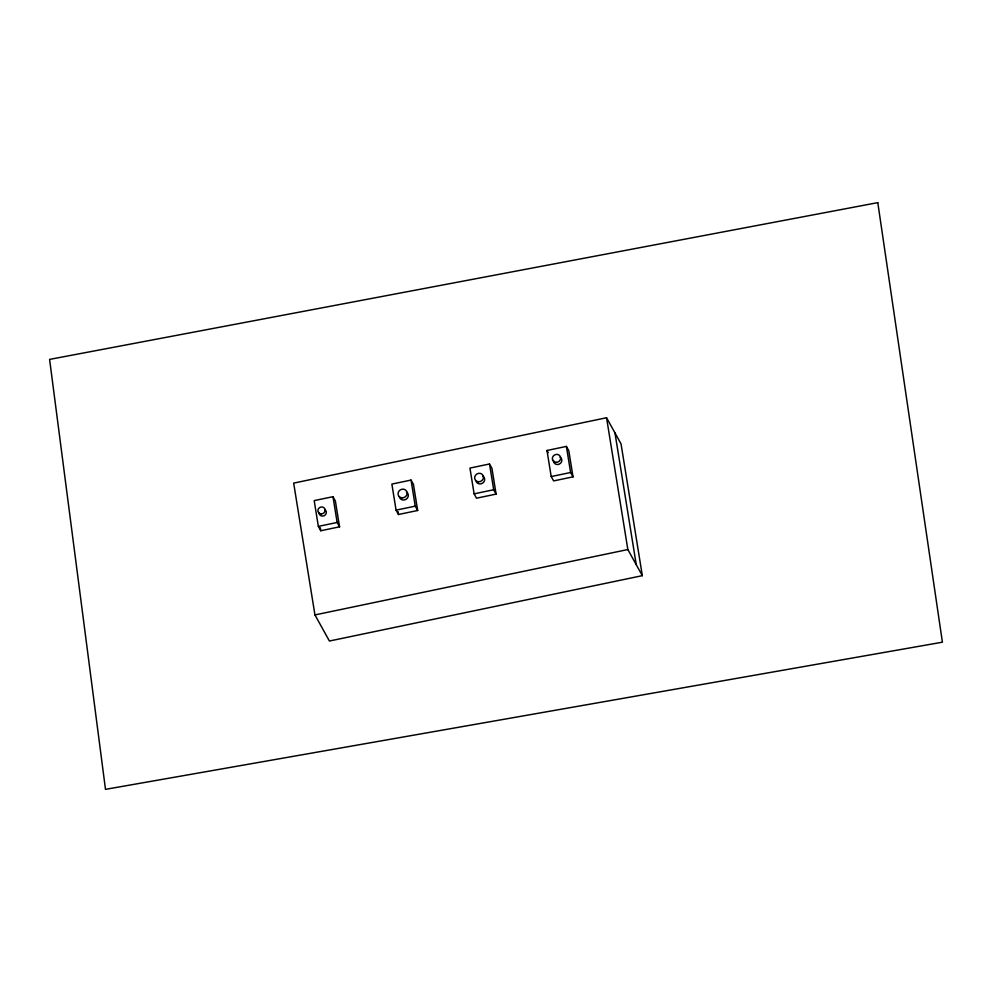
<?xml version="1.0" encoding="UTF-8"?>
<svg xmlns="http://www.w3.org/2000/svg" width="992" height="992" viewBox="0 0 992 992"><rect width="100%" height="100%" fill="white"/><g stroke="black" fill="none" stroke-linecap="round" stroke-linejoin="round"><path stroke-width="1.49" d="M606.558 417.744L293.669 483.116L314.948 614.928L329.418 641.03L642.32 575.658L621.029 443.846L606.558 417.744L627.849 549.543L642.32 575.658M546.989 450.467L566.395 446.412L568.813 450.765L573.016 476.854L553.623 480.909L551.205 476.557L546.989 450.467L548.204 452.637M411.048 480.078L391.877 484.084L396.081 510.148L398.499 514.501L417.669 510.496L413.453 484.431L411.048 480.078L415.251 506.143L417.669 510.496M332.977 496.694L314.191 500.613L318.358 526.392L320.776 530.745L339.549 526.814L335.383 501.047L332.977 496.694L337.144 522.462L339.549 526.814M489.527 463.983L469.948 468.075L474.114 493.842L476.52 498.195L496.099 494.103L491.945 468.336L489.527 463.983L493.694 489.75L496.099 494.103M551.205 476.557L570.611 472.502L573.016 476.854M318.358 526.392L337.144 522.462M396.081 510.148L415.251 506.143M474.114 493.842L493.694 489.75M314.948 614.928L627.849 549.543M614.966 432.896L636.256 564.708M566.395 446.412L570.611 472.502M398.028 511.599L398.499 514.501M320.28 527.707L320.776 530.745M482.893 476.123A4.501 4.166 -29 0 1 482.571 483.178A4.501 4.166 -29 0 1 475.912 480.612M406.484 491.995A4.625 4.29 -29 0 1 406.15 499.261A4.625 4.29 -29 0 1 399.292 496.62M324.88 509.677A3.708 3.435 -29 0 1 324.186 515.716A3.708 3.435 -29 0 1 319.102 512.455M560.158 457.176A4.228 3.918 -29 0 1 559.376 464.082A4.228 3.918 -29 0 1 553.561 460.362M877.796 202.641L49.6 359.402L105.487 789.359L942.4 642.196L877.796 202.641M478.59 481.765A4.501 4.166 -29 0 0 483.116 475.565A4.501 4.166 -29 0 0 475.503 475.23A4.501 4.166 -29 0 0 478.59 481.765M402.082 497.872A4.625 4.29 -29 0 0 406.757 491.486A4.625 4.29 -29 0 0 398.92 491.152A4.625 4.29 -29 0 0 402.082 497.872M321.123 513.93A3.708 3.435 -29 0 0 324.843 508.834A3.708 3.435 -29 0 0 318.581 508.561A3.708 3.435 -29 0 0 321.123 513.93M556.041 462.359A4.228 3.918 -29 0 0 560.306 456.518A4.228 3.918 -29 0 0 553.139 456.208A4.228 3.918 -29 0 0 556.041 462.359"/></g></svg>
